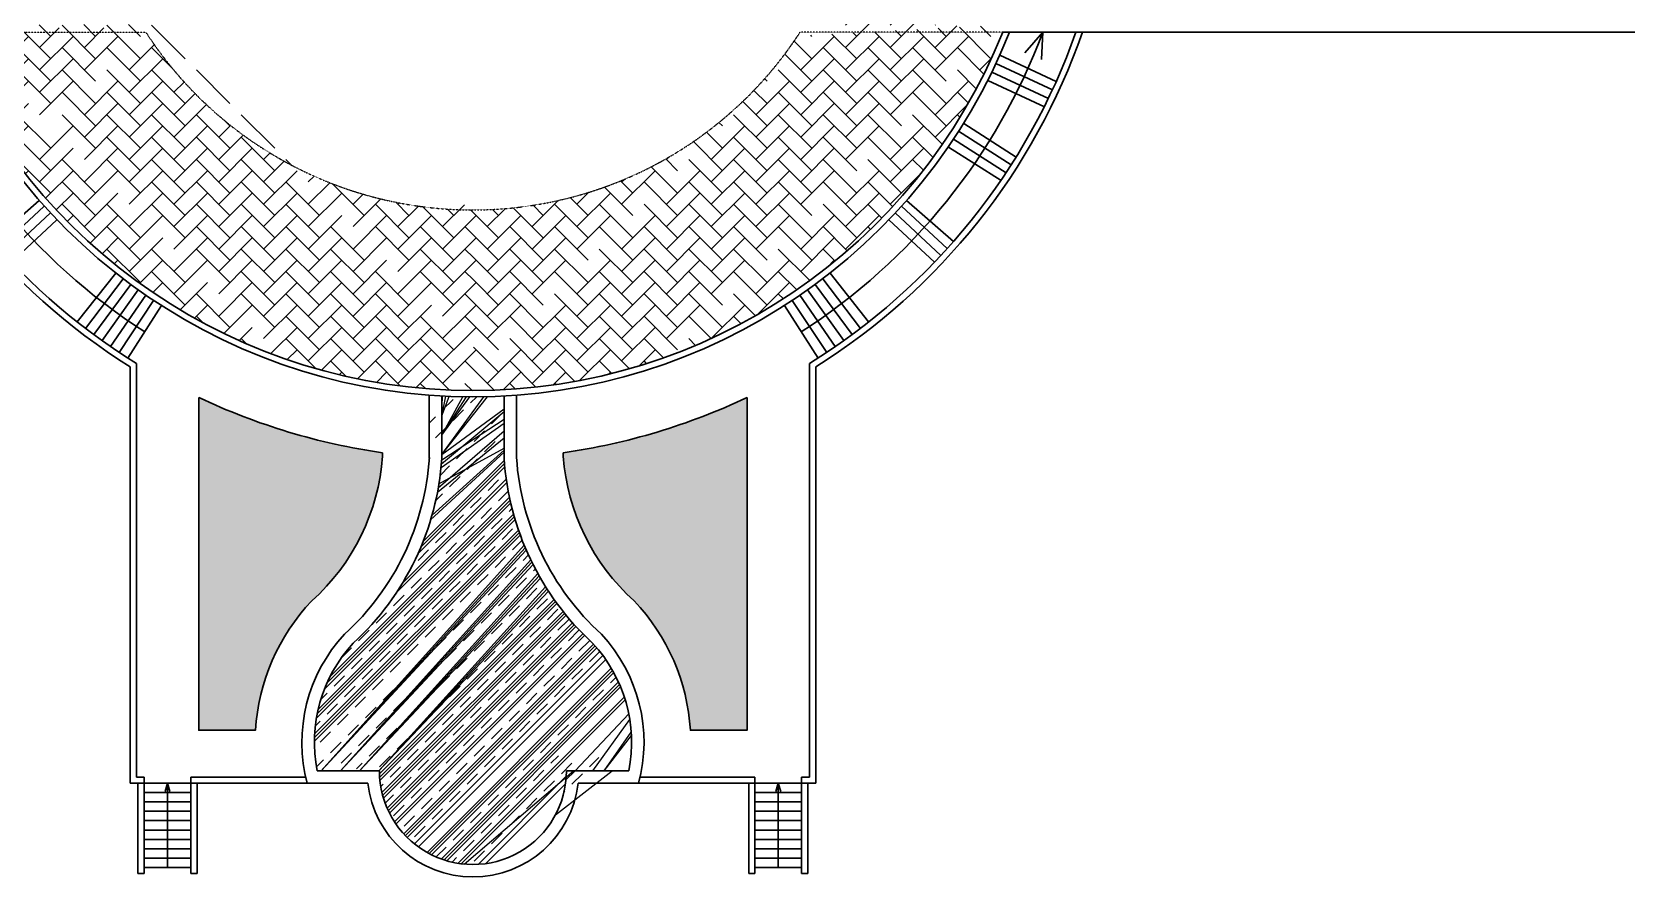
# Model space of a CAD drawing. Header units: inches. Extents: x 2870606 to 3671143, y -733551 to -473558.
# Drawn here: x 2914246 to 2965690, y -733551 to -706437 of the extents above; entities that cross this region are included whole.
import ezdxf

# ---------------------------------------------------------------- set-up
doc = ezdxf.new("R2010")
doc.units = ezdxf.units.IN
doc.header["$MEASUREMENT"] = 0
doc.linetypes.add('Д_ТРОТ_ТРУБА', pattern=[3, 1.5, -1.5])
doc.layers.add('(025) Дорога', color=7, linetype='Continuous')
pattern_1 = [(45.0000000665976, (-575947067.8317208, -4598248916.742373), (-8.350541520485422e-07, 718.420489685532), [1524, -507.9999999999998]), (135.0000000665976, (-575946708.6217213, -4598248557.532373), (-8.350541520485422e-07, 718.420489685532), [1523.999999999999, -507.9999999999998])]

# ---------------------------------------------------------------- blocks, each defined once
blk = doc.blocks.new('dfgfdgf')
h = blk.add_hatch()
h.set_pattern_fill('AR-HBONE', color=13, scale=4.999999999999998, angle=6.659760585017244e-08)
h.set_pattern_definition(pattern_1)
h.paths.add_polyline_path([(3354972.19080708, -554766.3283096916), (3361473.496943211, -554766.3283020622, 0.2541855876634154), (3371975.572330212, -560474.0589596397), (3371975.572336411, -566274.0589596397, -0.3065875672822629)])
h = blk.add_hatch()
h.set_pattern_fill('AR-HBONE', color=13, scale=4.999999999999998, angle=6.659760585017244e-08)
h.set_pattern_definition(pattern_1)
h.paths.add_polyline_path([(3371975.572330212, -560474.0589596397, 0.2541855876678659), (3382477.647703385, -554766.3282777435), (3388978.953839039, -554766.328270591, -0.3065875672823566), (3371975.572336888, -566274.0589601166)])
at = {"lineweight": 30}
h = blk.add_hatch(color=72, dxfattribs=at)
h.dxf.hatch_style = 1
h.paths.add_polyline_path([(3363175.572349286, -577174.0589696533), (3364996.809610581, -577174.0589672691, -0.1774159377600449), (3366802.83021233, -573021.0367828972, 0.193708035067241), (3369075.572338318, -568381.9795753128), (3369075.572337842, -568268.0591272675, -0.07551545750118495), (3363175.572336888, -566490.8628164025)])
h = blk.add_hatch()
h.set_pattern_fill('CLAY', color=4, scale=99.99999999999997, angle=45.00000006659761)
h.set_pattern_definition([(45.0000000665976, (-575947067.8317208, -4598248916.742373), (-336.7596049315248, 336.7596041486615), []), (45.0000000665976, (-575947123.9583218, -4598248860.615773), (-336.7596049315248, 336.7596041486615), []), (45.0000000665976, (-575947180.0849223, -4598248804.489172), (-336.7596049315248, 336.7596041486615), []), (45.0000000665976, (-575947292.338124, -4598248692.23597), (-336.7596049315248, 336.7596041486615), [476.2499999999999, -317.4999999999999])])
h.paths.add_polyline_path([(3372975.572338318, -568447.0350367195), (3372975.572335934, -566447.035036683, -0.02702392205420983), (3370975.572335934, -566447.0350388495), (3370975.572338318, -568447.0350395805, -0.1934172464002262), (3368135.212090706, -574377.5789395935, 0.2407304600075199), (3366975.572350239, -578474.0589644081), (3368975.578885907, -578474.0589629776, 1.002089552791043), (3374975.565814557, -578474.058955825), (3376975.572350239, -578474.0589534409, 0.2407304600075227), (3375815.932599759, -574377.5789305336, -0.1934172464002246)])
h = blk.add_hatch(color=72, dxfattribs=at)
h.dxf.hatch_style = 1
h.paths.add_polyline_path([(3380775.572335934, -566490.8627965013, -0.07551545750490536), (3374875.572338795, -568268.0591210717), (3374875.572338795, -568381.9795681603, 0.1937080350672401), (3377148.314475274, -573021.0367709763, -0.1774159377600449), (3378954.335087037, -577174.0589510567), (3380775.572348332, -577174.0589486725)])
at = {"layer": '(025) Дорога', "linetype": 'Д_ТРОТ_ТРУБА', "ltscale": 0.3}
for p, q in [((3354972.239082551, -554766.3283106453, -13.30600000009872), (3361473.523533558, -554766.3283030159, -13.30600000009872)), ((3388978.905564522, -554766.328270591, -13.30600000009872), (3382477.621113515, -554766.3282782204, -13.30600000009872))]:
    blk.add_line(p, q, dxfattribs=at)
blk.add_arc((3371975.572315907, -547958.4214007027, -13.30600000009872), 12515.63755911775, 212.9531467353261, 327.0468533997332, dxfattribs=at)
at = {"lineweight": 30}
for p, q in [((3389194.202872967, -554766.328270591, -13.30600000009872), (3388978.905564522, -554766.328270591, -13.30600000009872)), ((3389194.202872967, -554766.328270591, -13.30600000009872), (3409269.399567341, -554766.3212052948, -13.30600000009872)), ((3390265.255681252, -554766.3279582626, -13.30600000009872), (3389687.540155625, -555436.3399006493, -1455207.306)), ((3390265.255681252, -554766.3279582626, -13.30600000009872), (3390223.679311013, -555650.0375467903, -1455207.306)), ((3388885.892868256, -555505.5992175705, -13.30600000009872), (3390698.807074284, -556350.195027507, -13.30600000009872)), ((3388632.514125561, -556049.4734779961, -13.30600000009872), (3390445.428331112, -556894.0692879326, -13.30600000009872)), ((3388759.20349667, -555777.5363475449, -13.30600000009872), (3390572.117702221, -556622.1321584351, -13.30600000009872)), ((3388505.824755406, -556321.4106065399, -13.30600000009872), (3390318.738959527, -557166.0064198143, -13.30600000009872)), ((3387563.550612187, -557950.6066872246, -13.30600000009872), (3389247.314214444, -559029.9306098587, -13.30600000009872)), ((3387725.449201321, -557698.0421477921, -13.30600000009872), (3389409.212803101, -558777.3660713799, -13.30600000009872)), ((3387239.75343678, -558455.7357684738, -13.30600000009872), (3388923.51703856, -559535.0596896774, -13.30600000009872)), ((3387401.65202353, -558203.1712266571, -13.30600000009872), (3389085.415626263, -559282.4951497681, -13.30600000009872)), ((3356554.317296242, -561488.9896842606, -13.30600000009872), (3358057.683201527, -560169.9404231674, -13.30600000009872)), ((3387396.827366089, -561488.9896484978, -13.30600000009872), (3385893.461457467, -560169.9403907425, -13.30600000009872)), ((3358216.406670785, -560352.1373469002, -13.30600000009872), (3356752.260730481, -561714.5897928841, -13.30600000009872)), ((3358420.774536824, -560571.7592369682, -13.30600000009872), (3356956.628596997, -561934.211683429, -13.30600000009872)), ((3385530.370122647, -560571.7592059738, -13.30600000009872), (3386994.516066289, -561934.2116486199, -13.30600000009872)), ((3385734.737988686, -560352.1373144753, -13.30600000009872), (3387198.883931851, -561714.5897571213, -13.30600000009872)), ((3358625.14240334, -560791.38112799, -13.30600000009872), (3357160.996463036, -562153.833573497, -13.30600000009872)), ((3385326.002256608, -560791.3810974724, -13.30600000009872), (3386790.148199772, -562153.8335391647, -13.30600000009872)), ((3360514.024869179, -562500.1463514931, -13.30600000009872), (3359275.98514626, -564070.897013343, -13.30600000009872)), ((3360751.142022347, -562683.9434239037, -13.30600000009872), (3359538.714934563, -564274.547257579, -13.30600000009872)), ((3383200.002642369, -562683.9433972008, -13.30600000009872), (3384412.429733967, -564274.5472275383, -13.30600000009872)), ((3383437.119794583, -562500.1463247902, -13.30600000009872), (3384675.159521317, -564070.8969833023, -13.30600000009872)), ((3360991.206021046, -562863.874478019, -13.30600000009872), (3359804.709878659, -564473.9138886101, -13.30600000009872)), ((3361234.153845524, -563039.8922664291, -13.30600000009872), (3360073.900150513, -564668.9445559151, -13.30600000009872)), ((3361479.921707368, -563211.9505874283, -13.30600000009872), (3360346.215070939, -564859.5880657799, -13.30600000009872)), ((3382471.222958302, -563211.9505635864, -13.30600000009872), (3383604.929598546, -564859.5880395538, -13.30600000009872)), ((3382716.990819668, -563039.8922411568, -13.30600000009872), (3383877.244518494, -564668.9445292122, -13.30600000009872)), ((3382959.938644147, -562863.8744532234, -13.30600000009872), (3384146.434789872, -564473.913859523, -13.30600000009872)), ((3361728.445090031, -563380.0042587883, -13.30600000009872), (3360621.583153939, -565045.7943569786, -13.30600000009872)), ((3361979.658738827, -563544.0091678269, -13.30600000009872), (3360899.932097649, -565227.514552272, -13.30600000009872)), ((3381971.485928273, -563544.009143985, -13.30600000009872), (3383051.212572789, -565227.5145255692, -13.30600000009872)), ((3382222.699576115, -563380.0042349464, -13.30600000009872), (3383329.561516022, -565045.7943302757, -13.30600000009872)), ((3360975.572335457, -565512.2448937065, -13.30600000009872), (3360975.572351193, -578874.0589720375, -13.30600000009872)), ((3361175.572335934, -565401.2028710014, -13.30600000009872), (3361175.572351193, -578674.0589715607, -13.30600000009872)), ((3382775.572334504, -565401.2028481133, -13.30600000009872), (3382775.572350239, -578674.0589462883, -13.30600000009872)), ((3382975.572334981, -565512.2448684342, -13.30600000009872), (3382975.572350239, -578874.0589462883, -13.30600000009872)), ((3370575.572335934, -566421.0548607475, -13.30600000009872), (3370575.572337842, -568447.0350400574, -13.30600000009872)), ((3370975.572335934, -566447.0350400574, -13.30600000009872), (3370975.572338318, -568447.0350395805, -13.30600000009872)), ((3372975.572335934, -566447.0350371964, -13.30600000009872), (3372975.572338318, -568447.0350367195, -13.30600000009872)), ((3373375.572335934, -566421.0548583633, -13.30600000009872), (3373375.572338318, -568447.0350367195, -13.30600000009872)), ((3361175.572351193, -578674.0589715607, -13.30600000009872), (3361425.572351193, -578674.0589725144, -13.30600000009872)), ((3361425.572351193, -578674.0589715607, -13.30600000009872), (3361425.572355008, -581774.0589696533, -13.30600000009872)), ((3362925.572351193, -578674.0589701302, -13.30600000009872), (3362925.572355008, -581774.0589682228, -13.30600000009872)), ((3362925.572350716, -578674.058970607, -13.30600000009872), (3366609.109035706, -578674.0589653618, -13.30600000009872)), ((3368975.572350239, -578474.0589629776, -13.30600000009872), (3366975.572350239, -578474.0589644081, -13.30600000009872)), ((3374975.572350239, -578474.058955825, -13.30600000009872), (3376975.572350239, -578474.0589534409, -13.30600000009872)), ((3381025.572349763, -578674.0589486725, -13.30600000009872), (3377342.035665726, -578674.0589524872, -13.30600000009872)), ((3381025.572349763, -578674.0589486725, -13.30600000009872), (3381025.572353577, -581774.058947242, -13.30600000009872)), ((3382775.572350239, -578674.0589462883, -13.30600000009872), (3382525.572349286, -578674.058947242, -13.30600000009872)), ((3382525.572349763, -578674.058947242, -13.30600000009872), (3382525.5723531, -581774.0589453346, -13.30600000009872)), ((3360975.572351193, -578874.0589720375, -13.30600000009872), (3361425.57235167, -578874.0589710838, -13.30600000009872)), ((3361225.572352147, -578874.0589720375, -13.30600000009872), (3361225.572355008, -581774.058970607, -13.30600000009872)), ((3361425.57235167, -578874.0589710838, -13.30600000009872), (3362925.572351193, -578874.0589696533, -13.30600000009872)), ((3361425.572352147, -579174.0589710838, -13.30600000009872), (3362925.57235167, -579174.0589691765, -13.30600000009872)), ((3362175.572351193, -578874.058970607, -13.30600000009872), (3362098.447731232, -579142.4304477341, -13.30600000009872)), ((3362175.572354531, -581574.0589691765, -13.30600000009872), (3362175.572351193, -578874.058970607, -13.30600000009872)), ((3362175.572351193, -578874.058970607, -13.30600000009872), (3362252.696971154, -579142.4304477341, -13.30600000009872)), ((3362925.572351193, -578874.0589696533, -13.30600000009872), (3366658.354447102, -578874.0589658386, -13.30600000009872)), ((3363125.572350716, -578874.0589710838, -13.30600000009872), (3363125.572354054, -581774.0589686997, -13.30600000009872)), ((3381025.572350239, -578874.0589486725, -13.30600000009872), (3377292.790253853, -578874.0589534409, -13.30600000009872)), ((3380825.572350716, -578874.058950103, -13.30600000009872), (3380825.572354054, -581774.0589477188, -13.30600000009872)), ((3382525.572349763, -578874.058947242, -13.30600000009872), (3381025.572350239, -578874.0589486725, -13.30600000009872)), ((3382525.572350716, -579174.0589467651, -13.30600000009872), (3381025.572350239, -579174.0589481957, -13.30600000009872)), ((3381775.572349763, -578874.0589481957, -13.30600000009872), (3381698.447730279, -579142.4304253227, -13.30600000009872)), ((3381775.572353577, -581574.0589462883, -13.30600000009872), (3381775.572349763, -578874.0589481957, -13.30600000009872)), ((3381775.572349763, -578874.0589481957, -13.30600000009872), (3381852.6969702, -579142.4304248459, -13.30600000009872)), ((3382975.572350239, -578874.0589462883, -13.30600000009872), (3382525.572349763, -578874.058947242, -13.30600000009872)), ((3382725.572349286, -578874.058947242, -13.30600000009872), (3382725.572352147, -581774.0589453346, -13.30600000009872)), ((3361425.572352147, -579474.0589715607, -13.30600000009872), (3362925.57235167, -579474.0589696533, -13.30600000009872)), ((3382525.572350716, -579474.058947242, -13.30600000009872), (3381025.572350239, -579474.0589486725, -13.30600000009872)), ((3361425.572352147, -579774.0589710838, -13.30600000009872), (3362925.572352147, -579774.0589696533, -13.30600000009872)), ((3361425.572352624, -580074.0589710838, -13.30600000009872), (3362925.572352624, -580074.0589691765, -13.30600000009872)), ((3382525.572350716, -579774.0589467651, -13.30600000009872), (3381025.572350716, -579774.0589481957, -13.30600000009872)), ((3382525.572351193, -580074.0589462883, -13.30600000009872), (3381025.572351193, -580074.0589477188, -13.30600000009872)), ((3361425.5723531, -580374.058970607, -13.30600000009872), (3362925.5723531, -580374.0589691765, -13.30600000009872)), ((3361425.572353577, -580674.0589701302, -13.30600000009872), (3362925.572353577, -580674.0589686997, -13.30600000009872)), ((3382525.57235167, -580374.0589462883, -13.30600000009872), (3381025.57235167, -580374.0589481957, -13.30600000009872)), ((3382525.572352147, -580674.0589462883, -13.30600000009872), (3381025.572352147, -580674.0589477188, -13.30600000009872)), ((3361425.572354054, -580974.0589701302, -13.30600000009872), (3362925.572354054, -580974.0589682228, -13.30600000009872)), ((3361425.572354054, -581274.058970607, -13.30600000009872), (3362925.572354054, -581274.0589686997, -13.30600000009872)), ((3382525.572352624, -580974.0589458115, -13.30600000009872), (3381025.572352624, -580974.058947242, -13.30600000009872)), ((3382525.572352624, -581274.0589462883, -13.30600000009872), (3381025.572352624, -581274.0589477188, -13.30600000009872)), ((3361225.572355008, -581774.058970607, -13.30600000009872), (3361425.572355008, -581774.0589710838, -13.30600000009872)), ((3361425.572354531, -581574.0589701302, -13.30600000009872), (3362925.572354054, -581574.0589686997, -13.30600000009872)), ((3362925.572354531, -581774.0589696533, -13.30600000009872), (3363125.572354054, -581774.0589696533, -13.30600000009872)), ((3381025.572353577, -581774.0589481957, -13.30600000009872), (3380825.572354054, -581774.0589491493, -13.30600000009872)), ((3382525.5723531, -581574.0589458115, -13.30600000009872), (3381025.5723531, -581574.058947242, -13.30600000009872)), ((3382725.572352147, -581774.0589453346, -13.30600000009872), (3382525.5723531, -581774.0589467651, -13.30600000009872))]:
    blk.add_line(p, q, dxfattribs=at)
at = {"lineweight": 30, "elevation": -13.30600000009872}
for points in [[(3369075.572337842, -568268.0591284401), (3369075.572338318, -568381.9795753128, -0.1937080350672396), (3366802.83021233, -573021.0367828972, 0.1774159377600455), (3364996.809610581, -577174.0589672691), (3363175.572349286, -577174.0589696533), (3363175.572336888, -566490.8628174431)], [(3374875.572338795, -568268.0591208107), (3374875.572338795, -568381.9795681603, 0.1937080350672396), (3377148.314475274, -573021.0367709763, -0.1774159377600455), (3378954.335087037, -577174.0589510567), (3380775.572348332, -577174.0589486725), (3380775.572335934, -566490.8627959854)], [(3370576.405132031, -568421.2369472153, -0.1938973094135333), (3367853.406549668, -574093.2553998596, 0.2588908915516306), (3366658.354448533, -578874.0589653618), (3368598.655972695, -578874.0589639313)], [(3370975.572338318, -568447.0350395805, -0.1934172464002267), (3368135.212090706, -574377.5789395935, 0.2407304600075183), (3366975.572350239, -578474.0589644081, 4.538970754518171)], [(3372975.572338318, -568447.0350367195, 0.1934172464002267), (3375815.932599759, -574377.5789305336, -0.2407304600075183), (3376975.572350239, -578474.0589534409, -4.538970754518171)], [(3373374.739544606, -568421.2369438774, 0.1938973094135333), (3376097.73814032, -574093.255389846, -0.2588908915516306), (3377292.7902529, -578874.058952964), (3375352.488728261, -578874.0589563019)]]:
    blk.add_lwpolyline(points, format="xyb", dxfattribs=at)
at = {"lineweight": 30}
for centre, radius, start, end in [((3371975.572315907, -547958.4214007027, -13.30600000009872), 20715.6375595018, 199.1860342899263, 237.9269273869658), ((3371975.572315907, -547958.4214007027, -13.30600000009872), 20515.63755911774, 199.3804847595187, 238.2355625811546), ((3371975.572315907, -547958.4214007027, -13.30600000009872), 19515.63755911774, 200.4166050174402, 237.3256650156433), ((3371975.572315907, -547958.4214007027, -13.30600000009872), 18515.63755911774, 201.5728650458013, 338.4271351005898), ((3371975.572315907, -547958.4214007027, -13.30600000009872), 18315.63755911774, 201.8205026115946, 338.1794975260459), ((3371975.57231543, -547958.421399749, -13.30600000009872), 19515.63755911773, 302.674335087054, 339.5833951037619), ((3371975.572315907, -547958.4214007027, -13.30600000009872), 20515.63755911774, 301.7644375521223, 340.6195153521496), ((3371975.572315907, -547958.4214007027, -13.30600000009872), 20715.6375595018, 302.0730727467511, 340.813966261965), ((3371975.572315907, -547958.4214007027, -13.30600000009872), 20515.63755911774, 244.5996220572186, 261.8737042159437), ((3371975.572314, -547958.4214011795, -13.30600000009872), 20515.63755911774, 278.1262959255506, 295.4003780681006), ((3371975.572350239, -578480.3210684425, -13.30600000009872), 2999.999999999999, 179.8804025087066, 0.1195976013499049), ((3371975.572350239, -578480.3210684425, -13.30600000009872), 3399.999999999999, 186.6504799272528, 353.3495202394531)]:
    blk.add_arc(centre, radius, start, end, dxfattribs=at)

msp = doc.modelspace()

# ---------------------------------------------------------------- block references
at = {"color": 1, "lineweight": 35}
msp.add_blockref('dfgfdgf', (-443579.4987357738, -151670.2338821688), dxfattribs=at)

doc.saveas('drawing.dxf')
